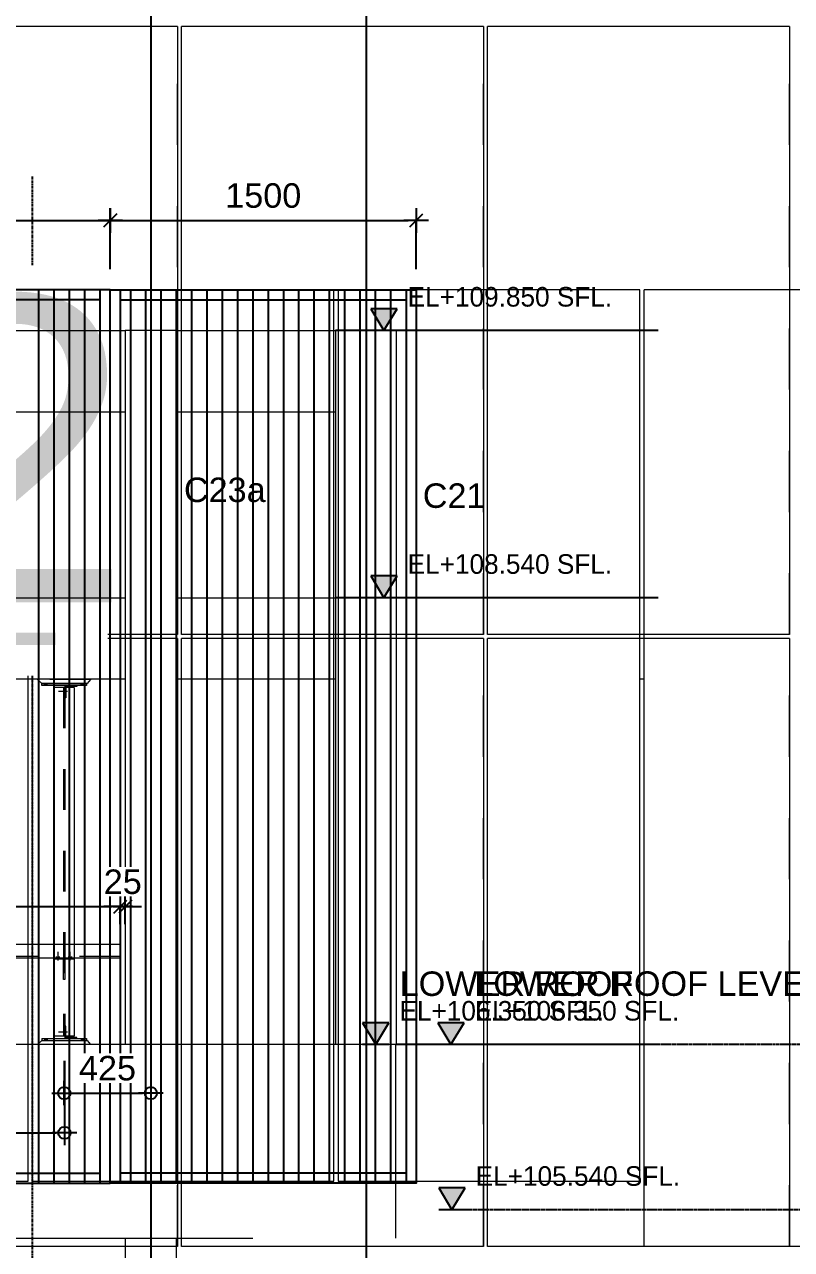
# Model space of a CAD drawing. Header units: millimetres. Extents: x 663313 to 1226001, y 1431724 to 1620898.
# Drawn here: x 1059788 to 1063548, y 1512950 to 1518955 of the extents above; entities that cross this region are included whole.
import ezdxf
from ezdxf.enums import TextEntityAlignment as Align

# ---------------------------------------------------------------- set-up
doc = ezdxf.new("R2010")
doc.units = ezdxf.units.MM
for name, pattern in [('Grid Line', [22.225, 12.7, -3.175, 3.175, -3.175]), ('HIDDEN', [0.375, 0.25, -0.125]), ('XKITLINE00', [0]), ('XKITLINE02', [4, 2, -2])]:
    doc.linetypes.add(name, pattern=pattern)
doc.layers.get('Defpoints').update_dxf_attribs({"color": 140})
doc.layers.add('000 - 0_HIDE_OBJ_FRAMING_DEF_SUB', color=1, linetype='Continuous', plot=False)
for name, color, linetype, lineweight in [('A-FLOR-E', 2, 'Continuous', 9), ('A-GENM', 29, 'Continuous', 9), ('Bolt', 7, 'Continuous', 0), ('Part', 2, 'Continuous', 0)]:
    doc.layers.add(name, color=color, linetype=linetype, lineweight=lineweight)
doc.layers.add('CVA044__', color=2, linetype='Continuous')
doc.layers.add('DIM', color=1, linetype='Continuous')
doc.styles.add('ANGSANA', font='angsana.shx', dxfattribs={"width": 0.9})
doc.styles.add('Arial', font='arial.ttf')
doc.dimstyles.new('Dim - 40 - Cen', dxfattribs={"dimscale": 0.04, "dimtxt": 3, "dimasz": 1, "dimexe": 0, "dimexo": 2.5, "dimgap": 1.5, "dimtad": 1, "dimdec": 0, "dimlfac": 1000, "dimzin": 1, "dimdsep": 46, "dimtxsty": 'Arial', "dimblk": 'CEN1', "dimcen": 0.09, "dimclrd": 1, "dimclre": 49, "dimclrt": 3, "dimadec": 0, "dimazin": 0, "dimtfac": 1, "dimtdec": 0, "dimtix": 1, "dimtofl": 0, "dimtmove": 2, "dimatfit": 3, "dimfxl": 1, "dimtfill": 1, "dimtfillclr": 256, "dimtolj": 1, "dimtzin": 0, "dimarcsym": 0})
doc.dimstyles.new('Dim - 40 - End', dxfattribs={"dimscale": 0.04, "dimtxt": 3, "dimasz": 1, "dimexe": 0, "dimexo": 2.5, "dimgap": 1.5, "dimtad": 1, "dimdec": 0, "dimlfac": 1000, "dimzin": 1, "dimdsep": 46, "dimtxsty": 'Arial', "dimblk": 'END', "dimcen": 0.09, "dimclrd": 1, "dimclre": 49, "dimclrt": 3, "dimadec": 0, "dimazin": 0, "dimtfac": 1, "dimtdec": 0, "dimtix": 1, "dimtofl": 0, "dimtmove": 2, "dimatfit": 3, "dimfxl": 1, "dimtfill": 1, "dimtfillclr": 256, "dimtolj": 1, "dimtzin": 0, "dimarcsym": 0})

# ---------------------------------------------------------------- blocks, each defined once
blk = doc.blocks.new('*A27341188')
at = {"layer": '000 - 0_HIDE_OBJ_FRAMING_DEF_SUB', "linetype": 'XKITLINE00', "lineweight": 0}
for p, q in [((357.767257, 51.748703), (347.90058, 51.748703)), ((347.900591, 31.882036), (347.900591, 51.748703)), ((357.767257, 51.748703), (357.767257, 31.882036)), ((357.767257, 31.882036), (347.90058, 31.882036)), ((357.767257, 31.748703), (347.90058, 31.748703)), ((347.900591, 11.882036), (347.900591, 31.748703)), ((357.767257, 31.748703), (357.767257, 11.882036)), ((357.767257, 11.882036), (347.90058, 11.882036))]:
    blk.add_line(p, q, dxfattribs=at)
at = {"layer": '000 - 0_HIDE_OBJ_FRAMING_DEF_SUB', "linetype": 'XKITLINE02', "lineweight": 0}
for p, q in [((347.90058, 31.882036), (347.90058, 51.748703)), ((357.767247, 31.882036), (357.767247, 51.748703)), ((347.90058, 11.882036), (347.90058, 31.748703)), ((357.767247, 11.882036), (357.767247, 31.748703))]:
    blk.add_line(p, q, dxfattribs=at)
blk = doc.blocks.new('*A27391193')
at = {"layer": '000 - 0_HIDE_OBJ_FRAMING_DEF_SUB', "linetype": 'XKITLINE00', "lineweight": 0}
for p, q in [((347.767257, 51.748703), (337.90058, 51.748703)), ((337.900591, 31.882036), (337.900591, 51.748703)), ((347.767257, 51.748703), (347.767257, 31.882036)), ((347.767257, 31.882036), (337.90058, 31.882036)), ((347.767257, 31.748703), (337.90058, 31.748703)), ((337.900591, 11.882036), (337.900591, 31.748703)), ((347.767257, 31.748703), (347.767257, 11.882036)), ((347.767257, 11.882036), (337.90058, 11.882036))]:
    blk.add_line(p, q, dxfattribs=at)
at = {"layer": '000 - 0_HIDE_OBJ_FRAMING_DEF_SUB', "linetype": 'XKITLINE02', "lineweight": 0}
for p, q in [((337.90058, 31.882036), (337.90058, 51.748703)), ((347.767247, 31.882036), (347.767247, 51.748703)), ((337.90058, 11.882036), (337.90058, 31.748703)), ((347.767247, 11.882036), (347.767247, 31.748703))]:
    blk.add_line(p, q, dxfattribs=at)
blk = doc.blocks.new('*A27401194')
at = {"layer": '000 - 0_HIDE_OBJ_FRAMING_DEF_SUB', "linetype": 'XKITLINE00', "lineweight": 0}
for p, q in [((337.767257, 51.748703), (327.90058, 51.748703)), ((337.767257, 51.748703), (337.767257, 31.882036)), ((337.767257, 31.882036), (327.90058, 31.882036)), ((337.767257, 31.748703), (327.90058, 31.748703)), ((337.767257, 31.748703), (337.767257, 11.882036)), ((337.767257, 11.882036), (327.90058, 11.882036))]:
    blk.add_line(p, q, dxfattribs=at)
at = {"layer": '000 - 0_HIDE_OBJ_FRAMING_DEF_SUB', "linetype": 'XKITLINE02', "lineweight": 0}
for p, q in [((337.767247, 31.882036), (337.767247, 51.748703)), ((337.767247, 11.882036), (337.767247, 31.748703))]:
    blk.add_line(p, q, dxfattribs=at)
blk = doc.blocks.new('*A27421196')
at = {"layer": '000 - 0_HIDE_OBJ_FRAMING_DEF_SUB', "linetype": 'XKITLINE00', "lineweight": 0}
for p, q in [((317.767257, 43.148703), (307.90058, 43.148703)), ((307.900591, 11.882036), (307.900591, 43.148703)), ((317.767257, 11.882036), (307.90058, 11.882036))]:
    blk.add_line(p, q, dxfattribs=at)
at = {"layer": '000 - 0_HIDE_OBJ_FRAMING_DEF_SUB', "linetype": 'XKITLINE02', "lineweight": 0}
blk.add_line((307.90058, 11.882036), (307.90058, 43.148703), dxfattribs=at)
blk = doc.blocks.new('3')
at = {"layer": '000 - 0_HIDE_OBJ_FRAMING_DEF_SUB', "linetype": 'XKITLINE00', "lineweight": 0}
for p, q in [((663618.5508, 1524738.0681), (663618.5308, 1524738.0681)), ((663618.5508, 1524737.6681), (663618.5308, 1524737.6681))]:
    blk.add_line(p, q, dxfattribs=at)
for points in [[(663614.0508, 1524739.5781), (663614.0508, 1524735.2081), (663615.5308, 1524735.2081), (663615.5308, 1524739.5781)], [(663615.5508, 1524739.5781), (663615.5508, 1524735.2081), (663617.0308, 1524735.2081), (663617.0308, 1524739.5781)], [(663617.0508, 1524739.5781), (663617.0508, 1524735.2081), (663618.5308, 1524735.2081), (663618.5308, 1524739.5781)]]:
    blk.add_lwpolyline(points, close=True, dxfattribs=at)
at = {"layer": '000 - 0_HIDE_OBJ_FRAMING_DEF_SUB', "lineweight": 0, "xscale": 0.15, "yscale": 0.15, "zscale": 0.15}
for name in ['*A27401194', '*A27391193', '*A27341188', '*A27421196']:
    blk.add_blockref(name, (663572.3657, 1524733.1057), dxfattribs=at)
blk = doc.blocks.new('END')
at = {"color": 1}
for p, q in [((1.5, 0), (-1.5, 0)), ((0, 1.5), (0, -1.5))]:
    blk.add_line(p, q, dxfattribs=at)
at = {"color": 3}
blk.add_line((-0.8, -0.8), (0.8, 0.8), dxfattribs=at)
blk = doc.blocks.new('*D5284')
at = {"layer": '000 - 0_HIDE_OBJ_FRAMING_DEF_SUB', "color": 1, "lineweight": -2, "transparency": 16777216}
for p, q in [((1056399.5, 1515886.3), (1056399.5, 1515886.3)), ((1056699.9, 1515886.3), (1056699.9, 1515886.3))]:
    blk.add_line(p, q, dxfattribs=at)
at = {"layer": '000 - 0_HIDE_OBJ_FRAMING_DEF_SUB', "color": 49, "lineweight": -2, "transparency": 16777216}
for p, q in [((1056399.6, 1515750.1), (1056399.6, 1515886.3)), ((1056699.8, 1515750.1), (1056699.8, 1515886.3))]:
    blk.add_line(p, q, dxfattribs=at)
at = {"layer": '000 - 0_HIDE_OBJ_FRAMING_DEF_SUB', "color": 1, "lineweight": -2, "transparency": 16777216, "xscale": 0.04, "yscale": 0.04, "zscale": 0.04}
blk.add_blockref('END', (1056399.6, 1515886.3), dxfattribs=at)
at = {"layer": '000 - 0_HIDE_OBJ_FRAMING_DEF_SUB', "color": 1, "lineweight": -2, "transparency": 16777216, "xscale": 0.04, "yscale": 0.04, "zscale": 0.04, "rotation": 180}
blk.add_blockref('END', (1056699.8, 1515886.3), dxfattribs=at)
at = {"layer": '000 - 0_HIDE_OBJ_FRAMING_DEF_SUB', "color": 3, "transparency": 16777216, "insert": (1056549.7, 1516652.7), "char_height": 1500, "attachment_point": 5, "style": 'Arial', "bg_fill": 3, "box_fill_scale": 1.1, "bg_fill_color": 256, "bg_fill_true_color": 13158600, "bg_fill_transparency": 0}
blk.add_mtext('\\A1;300262', dxfattribs=at)
at = {"layer": 'Defpoints', "color": 0, "transparency": 16777216}
for p in [(1056699.8, 1515886.3), (1056399.6, 1515750), (1056699.8, 1515750)]:
    blk.add_point(p, dxfattribs=at)
blk = doc.blocks.new('*D5285')
at = {"layer": '000 - 0_HIDE_OBJ_FRAMING_DEF_SUB', "color": 1, "lineweight": -2, "transparency": 16777216}
for p, q in [((1056699.5, 1516096.4), (1056699.5, 1516096.4)), ((1056949.9, 1516096.4), (1056949.9, 1516096.4))]:
    blk.add_line(p, q, dxfattribs=at)
at = {"layer": '000 - 0_HIDE_OBJ_FRAMING_DEF_SUB', "color": 49, "lineweight": -2, "transparency": 16777216}
for p, q in [((1056699.6, 1515940.1), (1056699.6, 1516096.4)), ((1056949.8, 1515940.1), (1056949.8, 1516096.4))]:
    blk.add_line(p, q, dxfattribs=at)
at = {"layer": 'Defpoints', "color": 0, "transparency": 16777216}
for p in [(1056699.6, 1515940), (1056949.8, 1515940)]:
    blk.add_point(p, dxfattribs=at)
at = {"layer": '000 - 0_HIDE_OBJ_FRAMING_DEF_SUB', "color": 1, "lineweight": -2, "transparency": 16777216, "xscale": 0.04, "yscale": 0.04, "zscale": 0.04}
blk.add_blockref('END', (1056699.6, 1516096.4), dxfattribs=at)
at = {"layer": '000 - 0_HIDE_OBJ_FRAMING_DEF_SUB', "color": 1, "lineweight": -2, "transparency": 16777216, "xscale": 0.04, "yscale": 0.04, "zscale": 0.04, "rotation": 180}
blk.add_blockref('END', (1056949.8, 1516096.4), dxfattribs=at)
at = {"layer": '000 - 0_HIDE_OBJ_FRAMING_DEF_SUB', "color": 3, "transparency": 16777216, "insert": (1056824.7, 1516862.3), "char_height": 1500, "attachment_point": 5, "style": 'Arial', "bg_fill": 3, "box_fill_scale": 1.1, "bg_fill_color": 256, "bg_fill_true_color": 13158600, "bg_fill_transparency": 0}
blk.add_mtext('\\A1;250262', dxfattribs=at)
at = {"layer": 'Defpoints', "color": 0, "transparency": 16777216}
blk.add_point((1056949.8, 1516096.4), dxfattribs=at)
blk = doc.blocks.new('LEV-SEC')
at = {"layer": '000 - 0_HIDE_OBJ_FRAMING_DEF_SUB'}
blk.add_hatch(color=256, dxfattribs=at).paths.add_polyline_path([(-1.62, 2.67), (0, 0), (1.62, 2.67)])
for p, q in [((-1.62, 2.67), (0, 0)), ((1.62, 2.67), (-1.62, 2.67)), ((0, 0), (1.62, 2.67)), ((1.62, 0), (-1.62, 0))]:
    blk.add_line(p, q, dxfattribs=at)
at = {"layer": '000 - 0_HIDE_OBJ_FRAMING_DEF_SUB', "style": 'ANGSANA'}
blk.add_attdef('ELEVATION', text='', height=2.4, dxfattribs=at).set_placement((2.91, 2.21), align=Align.BOTTOM_LEFT)
blk = doc.blocks.new('W-1-PP18-ST_ENT4_REV00_20260602-153434_ELEVATION_3_ST')
at = {"layer": '000 - 0_HIDE_OBJ_FRAMING_DEF_SUB', "linetype": 'Grid Line', "ltscale": 0.6}
for p, q in [((-7850, 106350), (-17111.0505, 106350)), ((-4905, 105540), (-17111.0505, 105540))]:
    blk.add_line(p, q, dxfattribs=at)
at = {"layer": '000 - 0_HIDE_OBJ_FRAMING_DEF_SUB', "xscale": 40, "yscale": 40, "zscale": 40}
for p, values in [((-17115.664, 106350), {'ELEVATION': 'EL+106.350 SFL.'}), ((-17111.0505, 105540), {'ELEVATION': 'EL+105.540 SFL.'})]:
    blk.add_blockref('LEV-SEC', p, dxfattribs=at).add_auto_attribs(values)
at = {"layer": '000 - 0_HIDE_OBJ_FRAMING_DEF_SUB', "style": 'Arial'}
blk.add_text('LOWER ROOF LEVEL', height=120, dxfattribs=at).set_placement((-17001.0388, 106588.3073))
blk = doc.blocks.new('*A25363105')
at = {"layer": 'Part', "linetype": 'XKITLINE00', "lineweight": 0}
for p, q in [((410.729499, 90.984542), (410.729499, 90.334542)), ((437.729499, 90.984542), (410.729499, 90.984542)), ((437.729499, 90.334542), (437.729499, 90.984542)), ((410.729499, 90.334542), (437.729499, 90.334542))]:
    blk.add_line(p, q, dxfattribs=at)
at = {"layer": 'Part', "linetype": 'XKITLINE02', "lineweight": 0}
blk.add_line((437.729499, 90.394542), (410.729499, 90.394542), dxfattribs=at)
blk = doc.blocks.new('*A25373106')
at = {"layer": 'Part', "linetype": 'XKITLINE00', "lineweight": 0}
for p, q in [((434.479501, 103.584542), (434.479501, 90.984542)), ((435.479501, 103.584542), (434.479501, 103.584542)), ((435.479501, 103.584542), (435.479501, 90.984542)), ((434.479501, 90.274542), (434.479501, 86.484542)), ((435.479501, 90.274542), (435.479501, 86.484542)), ((435.479501, 86.484542), (434.479501, 86.484542))]:
    blk.add_line(p, q, dxfattribs=at)
at = {"layer": 'Part', "linetype": 'XKITLINE02', "lineweight": 0}
for p, q in [((434.949501, 103.584542), (434.949501, 86.484542)), ((435.009501, 103.584542), (435.009501, 86.484542)), ((434.479501, 90.984542), (434.479501, 90.274542)), ((435.479501, 90.984542), (435.479501, 90.274542))]:
    blk.add_line(p, q, dxfattribs=at)
blk = doc.blocks.new('*A31603415')
at = {"layer": 'Part', "linetype": 'XKITLINE00', "lineweight": 0}
for p, q in [((433.879501, 86.384542), (436.079501, 86.384542)), ((433.879501, 86.384542), (433.879501, 86.284542)), ((433.879501, 86.284542), (436.079501, 86.284542)), ((436.079501, 86.384542), (436.079501, 86.284542))]:
    blk.add_line(p, q, dxfattribs=at)
blk = doc.blocks.new('*A31613416')
at = {"layer": 'Part', "linetype": 'XKITLINE02', "lineweight": 0}
for p, q in [((435.059501, 86.984542), (435.009501, 86.984542)), ((435.009501, 86.984542), (435.009501, 86.484542)), ((435.059501, 86.484542), (435.059501, 86.984542)), ((435.009501, 86.384542), (435.609501, 86.384542))]:
    blk.add_line(p, q, dxfattribs=at)
at = {"layer": 'Part', "linetype": 'XKITLINE00', "lineweight": 0}
for p, q in [((435.009501, 86.484542), (435.009501, 86.384542)), ((435.059501, 86.484542), (435.059501, 86.434542)), ((435.609501, 86.434542), (435.059501, 86.434542)), ((435.609501, 86.384542), (435.609501, 86.434542))]:
    blk.add_line(p, q, dxfattribs=at)
blk = doc.blocks.new('*A31623417')
at = {"layer": 'Part', "linetype": 'XKITLINE00', "lineweight": 0}
for p, q in [((433.679501, 86.084542), (433.879501, 86.284542)), ((433.879501, 86.284542), (436.109501, 86.284542)), ((436.109501, 86.284542), (436.279501, 86.084542))]:
    blk.add_line(p, q, dxfattribs=at)
at = {"layer": 'Part', "linetype": 'XKITLINE02', "lineweight": 0}
blk.add_line((436.279501, 86.084542), (433.679501, 86.084542), dxfattribs=at)
blk = doc.blocks.new('*A31633418')
at = {"layer": 'Bolt', "linetype": 'XKITLINE02', "lineweight": 0}
for p, q in [((435.138701, 86.684542), (434.709501, 86.684542)), ((435.009501, 86.754542), (434.949501, 86.754542)), ((435.009501, 86.614542), (434.949501, 86.614542)), ((435.059501, 86.854542), (435.009501, 86.854542)), ((435.059501, 86.514542), (435.009501, 86.514542))]:
    blk.add_line(p, q, dxfattribs=at)
blk = doc.blocks.new('*A31643419')
at = {"layer": 'Bolt'}
for points in [[(434.15, 86.385), (434.15, 86.285), (434.01, 86.285), (434.01, 86.385)], [(435.95, 86.385), (435.95, 86.285), (435.81, 86.285), (435.81, 86.385)]]:
    blk.add_hatch(color=256, dxfattribs=at).paths.add_polyline_path(points, flags=17)
at = {"layer": 'Bolt', "linetype": 'XKITLINE00', "lineweight": 0}
for p, q in [((434.01, 86.385), (434.01, 86.285)), ((434.08, 86.385), (434.08, 86.285)), ((434.15, 86.385), (434.15, 86.285)), ((435.81, 86.385), (435.81, 86.285)), ((435.88, 86.385), (435.88, 86.285)), ((435.95, 86.385), (435.95, 86.285))]:
    blk.add_line(p, q, dxfattribs=at)
blk = doc.blocks.new('*A31653420')
at = {"layer": 'Part', "linetype": 'XKITLINE00', "lineweight": 0}
for p, q in [((434.949501, 89.274542), (434.949501, 90.274542)), ((434.949501, 90.274542), (435.009501, 90.274542)), ((435.009501, 90.274542), (435.009501, 89.274542)), ((434.949501, 89.974542), (435.009501, 89.974542)), ((435.009501, 89.274542), (434.949501, 89.274542))]:
    blk.add_line(p, q, dxfattribs=at)
blk = doc.blocks.new('*A31663421')
at = {"layer": 'Part', "linetype": 'XKITLINE00', "lineweight": 0}
for p, q in [((434.479501, 90.274542), (434.479501, 90.334542)), ((435.479501, 90.274542), (434.479501, 90.274542)), ((435.479501, 90.334542), (435.479501, 90.274542))]:
    blk.add_line(p, q, dxfattribs=at)
at = {"layer": 'Part', "linetype": 'XKITLINE02', "lineweight": 0}
blk.add_line((434.479501, 90.334542), (435.479501, 90.334542), dxfattribs=at)
blk = doc.blocks.new('*A31673422')
at = {"layer": 'Bolt'}
for points in [[(434.61, 90.335), (434.61, 90.395), (434.75, 90.395), (434.75, 90.335)], [(434.61, 90.275), (434.61, 90.335), (434.75, 90.335), (434.75, 90.275)], [(435.21, 90.335), (435.21, 90.395), (435.35, 90.395), (435.35, 90.335)], [(435.21, 90.275), (435.21, 90.335), (435.35, 90.335), (435.35, 90.275)]]:
    blk.add_hatch(color=256, dxfattribs=at).paths.add_polyline_path(points, flags=17)
at = {"layer": 'Bolt', "linetype": 'XKITLINE00', "lineweight": 0}
for p, q in [((434.61, 90.335), (434.61, 90.395)), ((434.61, 90.275), (434.61, 90.335)), ((434.68, 90.195), (434.68, 90.625)), ((434.75, 90.335), (434.75, 90.395)), ((434.75, 90.275), (434.75, 90.335)), ((435.21, 90.335), (435.21, 90.395)), ((435.21, 90.275), (435.21, 90.335)), ((435.28, 90.195), (435.28, 90.625)), ((435.35, 90.335), (435.35, 90.395)), ((435.35, 90.275), (435.35, 90.335))]:
    blk.add_line(p, q, dxfattribs=at)
blk = doc.blocks.new('*A32263446')
at = {"layer": 'Bolt'}
for points in [[(434.15, 103.785), (434.15, 103.685), (434.01, 103.685), (434.01, 103.785)], [(435.95, 103.785), (435.95, 103.685), (435.81, 103.685), (435.81, 103.785)]]:
    blk.add_hatch(color=256, dxfattribs=at).paths.add_polyline_path(points, flags=17)
at = {"layer": 'Bolt', "linetype": 'XKITLINE00', "lineweight": 0}
for p, q in [((434.01, 103.685), (434.01, 103.785)), ((434.08, 103.685), (434.08, 103.785)), ((434.15, 103.685), (434.15, 103.785)), ((435.81, 103.685), (435.81, 103.785)), ((435.88, 103.685), (435.88, 103.785)), ((435.95, 103.685), (435.95, 103.785))]:
    blk.add_line(p, q, dxfattribs=at)
blk = doc.blocks.new('*A32273447')
at = {"layer": 'Bolt', "linetype": 'XKITLINE02', "lineweight": 0}
for p, q in [((435.138701, 103.384542), (434.709501, 103.384542)), ((435.009501, 103.454542), (434.949501, 103.454542)), ((435.009501, 103.314542), (434.949501, 103.314542)), ((435.059501, 103.554542), (435.009501, 103.554542)), ((435.059501, 103.214542), (435.009501, 103.214542))]:
    blk.add_line(p, q, dxfattribs=at)
blk = doc.blocks.new('*A32283448')
at = {"layer": 'Part', "linetype": 'XKITLINE00', "lineweight": 0}
for p, q in [((435.009501, 103.684542), (435.009501, 103.584542)), ((435.059501, 103.634542), (435.059501, 103.584542)), ((435.609501, 103.634542), (435.059501, 103.634542)), ((435.609501, 103.684542), (435.609501, 103.634542))]:
    blk.add_line(p, q, dxfattribs=at)
at = {"layer": 'Part', "linetype": 'XKITLINE02', "lineweight": 0}
for p, q in [((435.609501, 103.684542), (435.009501, 103.684542)), ((435.009501, 103.584542), (435.009501, 103.084542)), ((435.059501, 103.584542), (435.059501, 103.084542)), ((435.059501, 103.084542), (435.009501, 103.084542))]:
    blk.add_line(p, q, dxfattribs=at)
blk = doc.blocks.new('*A32293449')
at = {"layer": 'Part', "linetype": 'XKITLINE00', "lineweight": 0}
for p, q in [((433.679501, 103.984542), (433.879501, 103.784542)), ((436.279501, 103.984542), (436.109501, 103.784542)), ((436.109501, 103.784542), (433.879501, 103.784542))]:
    blk.add_line(p, q, dxfattribs=at)
at = {"layer": 'Part', "linetype": 'XKITLINE02', "lineweight": 0}
blk.add_line((436.279501, 103.984542), (433.679501, 103.984542), dxfattribs=at)
blk = doc.blocks.new('*A32303450')
at = {"layer": 'Part', "linetype": 'XKITLINE00', "lineweight": 0}
for p, q in [((433.879501, 103.684542), (433.879501, 103.784542)), ((433.879501, 103.784542), (436.079501, 103.784542)), ((436.079501, 103.684542), (433.879501, 103.684542)), ((436.079501, 103.784542), (436.079501, 103.684542))]:
    blk.add_line(p, q, dxfattribs=at)
blk = doc.blocks.new('GM_Louver Grill Vertical Z1 - Z Profile-V256-ENT 4 ELE-2 sheet')
at = {"layer": '000 - 0_HIDE_OBJ_FRAMING_DEF_SUB'}
blk.add_line((-142238.2, 105670), (-142238.2, 110050), dxfattribs=at)
blk = doc.blocks.new('5')
at = {"layer": '000 - 0_HIDE_OBJ_FRAMING_DEF_SUB'}
for p, q in [((1864726.1, 105670), (1864726.1, 110050)), ((1864826.1, 105670), (1864826.1, 110050)), ((1866226.1, 110050), (1866226.1, 105670)), ((1864726.1, 110000), (1863326.1, 110000)), ((1864826.1, 110000), (1866226.1, 110000)), ((1863326.1, 105720), (1864726.1, 105720)), ((1866226.1, 105720), (1864826.1, 105720))]:
    blk.add_line(p, q, dxfattribs=at)
for points in [[(1864776.1, 110050), (1863276.1, 110050), (1863276.1, 105670), (1864776.1, 105670)], [(1864776.1, 110050), (1866276.1, 110050), (1866276.1, 105670), (1864776.1, 105670)]]:
    blk.add_lwpolyline(points, close=True, dxfattribs=at)
at = {"layer": 'A-GENM'}
for p in [(2006664.3, 0), (2006739.3, 0), (2006814.3, 0), (2006889.3, 0), (2007114.3, 0), (2007189.3, 0), (2007264.3, 0), (2007339.3, 0), (2007414.3, 0), (2007489.3, 0), (2007564.3, 0), (2007639.3, 0), (2007714.3, 0), (2007789.3, 0), (2007864.3, 0), (2007939.3, 0), (2008014.3, 0), (2008089.3, 0), (2008164.3, 0), (2008239.3, 0), (2008314.3, 0), (2008389.3, 0)]:
    blk.add_blockref('GM_Louver Grill Vertical Z1 - Z Profile-V256-ENT 4 ELE-2 sheet', p, dxfattribs=at)
blk = doc.blocks.new('CEN1')
at = {"color": 1}
for p, q in [((1.5, 0), (-1.5, 0)), ((0, 1.5), (0, -1.5))]:
    blk.add_line(p, q, dxfattribs=at)
at = {"color": 3}
blk.add_circle((0, 0), 0.75, dxfattribs=at)
blk = doc.blocks.new('*D5130')
at = {"layer": '000 - 0_HIDE_OBJ_FRAMING_DEF_SUB', "color": 49, "lineweight": -2, "transparency": 16777216}
for p, q in [((25.8858, -0.08), (25.8858, -0.4329)), ((28.0358, -0.08), (28.0358, -0.4329))]:
    blk.add_line(p, q, dxfattribs=at)
at = {"layer": '000 - 0_HIDE_OBJ_FRAMING_DEF_SUB', "color": 1, "lineweight": -2, "transparency": 16777216}
blk.add_line((25.9258, -0.4329), (27.9958, -0.4329), dxfattribs=at)
at = {"layer": 'Defpoints', "color": 0, "transparency": 16777216}
for p in [(25.8858, 0.02), (28.0358, 0.02), (28.0358, -0.4329)]:
    blk.add_point(p, dxfattribs=at)
at = {"layer": '000 - 0_HIDE_OBJ_FRAMING_DEF_SUB', "color": 1, "lineweight": -2, "transparency": 16777216, "xscale": 0.04, "yscale": 0.04, "zscale": 0.04, "rotation": 180}
blk.add_blockref('CEN1', (25.8858, -0.4329), dxfattribs=at)
at = {"layer": '000 - 0_HIDE_OBJ_FRAMING_DEF_SUB', "color": 1, "lineweight": -2, "transparency": 16777216, "xscale": 0.04, "yscale": 0.04, "zscale": 0.04}
blk.add_blockref('CEN1', (28.0358, -0.4329), dxfattribs=at)
at = {"layer": '000 - 0_HIDE_OBJ_FRAMING_DEF_SUB', "color": 3, "transparency": 16777216, "insert": (26.9608, -0.3116), "char_height": 0.12, "attachment_point": 5, "style": 'Arial', "bg_fill": 3, "box_fill_scale": 1.1, "bg_fill_color": 256, "bg_fill_true_color": 13158600, "bg_fill_transparency": 0}
blk.add_mtext('\\A1;2150', dxfattribs=at)
blk = doc.blocks.new('*D3645')
at = {"layer": '000 - 0_HIDE_OBJ_FRAMING_DEF_SUB', "color": 49, "lineweight": -2, "transparency": 16777216}
for p, q in [((28.4593, -0.0399), (28.4593, -0.2382)), ((28.0348, -0.08), (28.0348, -0.2382))]:
    blk.add_line(p, q, dxfattribs=at)
at = {"layer": '000 - 0_HIDE_OBJ_FRAMING_DEF_SUB', "color": 1, "lineweight": -2, "transparency": 16777216}
blk.add_line((28.0748, -0.2382), (28.4193, -0.2382), dxfattribs=at)
at = {"layer": 'Defpoints', "color": 0, "transparency": 16777216}
for p in [(28.4593, 0.0601), (28.0348, 0.02), (28.4593, -0.2382)]:
    blk.add_point(p, dxfattribs=at)
at = {"layer": '000 - 0_HIDE_OBJ_FRAMING_DEF_SUB', "color": 1, "lineweight": -2, "transparency": 16777216, "xscale": 0.04, "yscale": 0.04, "zscale": 0.04, "rotation": 180}
blk.add_blockref('CEN1', (28.0348, -0.2382), dxfattribs=at)
at = {"layer": '000 - 0_HIDE_OBJ_FRAMING_DEF_SUB', "color": 1, "lineweight": -2, "transparency": 16777216, "xscale": 0.04, "yscale": 0.04, "zscale": 0.04}
blk.add_blockref('CEN1', (28.4593, -0.2382), dxfattribs=at)
at = {"layer": '000 - 0_HIDE_OBJ_FRAMING_DEF_SUB', "color": 3, "transparency": 16777216, "insert": (28.247, -0.1169), "char_height": 0.12, "attachment_point": 5, "style": 'Arial', "bg_fill": 3, "box_fill_scale": 1.1, "bg_fill_color": 256, "bg_fill_true_color": 13158600, "bg_fill_transparency": 0}
blk.add_mtext('\\A1;425', dxfattribs=at)
blk = doc.blocks.new('*D5149')
at = {"layer": '000 - 0_HIDE_OBJ_FRAMING_DEF_SUB', "color": 49, "lineweight": -2, "transparency": 16777216}
for p, q in [((26.7605, 3.8), (26.7605, 4.0395)), ((28.2605, 3.8), (28.2605, 4.0395))]:
    blk.add_line(p, q, dxfattribs=at)
at = {"layer": '000 - 0_HIDE_OBJ_FRAMING_DEF_SUB', "color": 1, "lineweight": -2, "transparency": 16777216}
blk.add_line((26.8005, 4.0395), (28.2205, 4.0395), dxfattribs=at)
at = {"layer": 'Defpoints', "color": 0, "transparency": 16777216}
for p in [(28.2605, 4.0395), (26.7605, 3.7), (28.2605, 3.7)]:
    blk.add_point(p, dxfattribs=at)
at = {"layer": '000 - 0_HIDE_OBJ_FRAMING_DEF_SUB', "color": 1, "lineweight": -2, "transparency": 16777216, "xscale": 0.04, "yscale": 0.04, "zscale": 0.04, "rotation": 180}
blk.add_blockref('END', (26.7605, 4.0395), dxfattribs=at)
at = {"layer": '000 - 0_HIDE_OBJ_FRAMING_DEF_SUB', "color": 1, "lineweight": -2, "transparency": 16777216, "xscale": 0.04, "yscale": 0.04, "zscale": 0.04}
blk.add_blockref('END', (28.2605, 4.0395), dxfattribs=at)
at = {"layer": '000 - 0_HIDE_OBJ_FRAMING_DEF_SUB', "color": 3, "transparency": 16777216, "insert": (27.5105, 4.1608), "char_height": 0.12, "attachment_point": 5, "style": 'Arial', "bg_fill": 3, "box_fill_scale": 1.1, "bg_fill_color": 256, "bg_fill_true_color": 13158600, "bg_fill_transparency": 0}
blk.add_mtext('\\A1;1500', dxfattribs=at)
blk = doc.blocks.new('*D5150')
at = {"layer": '000 - 0_HIDE_OBJ_FRAMING_DEF_SUB', "color": 49, "lineweight": -2, "transparency": 16777216}
for p, q in [((28.2605, 3.8), (28.2605, 4.0395)), ((29.7605, 3.8), (29.7605, 4.0395))]:
    blk.add_line(p, q, dxfattribs=at)
at = {"layer": '000 - 0_HIDE_OBJ_FRAMING_DEF_SUB', "color": 1, "lineweight": -2, "transparency": 16777216}
blk.add_line((28.3005, 4.0395), (29.7205, 4.0395), dxfattribs=at)
at = {"layer": 'Defpoints', "color": 0, "transparency": 16777216}
for p in [(29.7605, 4.0395), (28.2605, 3.7), (29.7605, 3.7)]:
    blk.add_point(p, dxfattribs=at)
at = {"layer": '000 - 0_HIDE_OBJ_FRAMING_DEF_SUB', "color": 1, "lineweight": -2, "transparency": 16777216, "xscale": 0.04, "yscale": 0.04, "zscale": 0.04, "rotation": 180}
blk.add_blockref('END', (28.2605, 4.0395), dxfattribs=at)
at = {"layer": '000 - 0_HIDE_OBJ_FRAMING_DEF_SUB', "color": 1, "lineweight": -2, "transparency": 16777216, "xscale": 0.04, "yscale": 0.04, "zscale": 0.04}
blk.add_blockref('END', (29.7605, 4.0395), dxfattribs=at)
at = {"layer": '000 - 0_HIDE_OBJ_FRAMING_DEF_SUB', "color": 3, "transparency": 16777216, "insert": (29.0105, 4.1608), "char_height": 0.12, "attachment_point": 5, "style": 'Arial', "bg_fill": 3, "box_fill_scale": 1.1, "bg_fill_color": 256, "bg_fill_true_color": 13158600, "bg_fill_transparency": 0}
blk.add_mtext('\\A1;1500', dxfattribs=at)
blk = doc.blocks.new('*D5164')
at = {"layer": '000 - 0_HIDE_OBJ_FRAMING_DEF_SUB', "color": 49, "lineweight": -2, "transparency": 16777216}
for p, q in [((25.6093, 0.59), (25.6093, 0.6758)), ((28.3093, 0.59), (28.3093, 0.6758))]:
    blk.add_line(p, q, dxfattribs=at)
at = {"layer": '000 - 0_HIDE_OBJ_FRAMING_DEF_SUB', "color": 1, "lineweight": -2, "transparency": 16777216}
blk.add_line((25.6493, 0.6758), (28.2693, 0.6758), dxfattribs=at)
at = {"layer": 'Defpoints', "color": 0, "transparency": 16777216}
for p in [(28.3093, 0.6758), (25.6093, 0.49), (28.3093, 0.49)]:
    blk.add_point(p, dxfattribs=at)
at = {"layer": '000 - 0_HIDE_OBJ_FRAMING_DEF_SUB', "color": 1, "lineweight": -2, "transparency": 16777216, "xscale": 0.04, "yscale": 0.04, "zscale": 0.04, "rotation": 180}
blk.add_blockref('END', (25.6093, 0.6758), dxfattribs=at)
at = {"layer": '000 - 0_HIDE_OBJ_FRAMING_DEF_SUB', "color": 1, "lineweight": -2, "transparency": 16777216, "xscale": 0.04, "yscale": 0.04, "zscale": 0.04}
blk.add_blockref('END', (28.3093, 0.6758), dxfattribs=at)
at = {"layer": '000 - 0_HIDE_OBJ_FRAMING_DEF_SUB', "color": 3, "transparency": 16777216, "insert": (26.9593, 0.797), "char_height": 0.12, "attachment_point": 5, "style": 'Arial', "bg_fill": 3, "box_fill_scale": 1.1, "bg_fill_color": 256, "bg_fill_true_color": 13158600, "bg_fill_transparency": 0}
blk.add_mtext('\\A1;2700', dxfattribs=at)
blk = doc.blocks.new('*D5165')
at = {"layer": '000 - 0_HIDE_OBJ_FRAMING_DEF_SUB', "color": 1, "lineweight": -2, "transparency": 16777216}
for p, q in [((28.2693, 0.6758), (28.2293, 0.6758)), ((28.3743, 0.6758), (28.4143, 0.6758))]:
    blk.add_line(p, q, dxfattribs=at)
at = {"layer": '000 - 0_HIDE_OBJ_FRAMING_DEF_SUB', "color": 49, "lineweight": -2, "transparency": 16777216}
for p, q in [((28.3093, 0.59), (28.3093, 0.6758)), ((28.3343, 0.59), (28.3343, 0.6758))]:
    blk.add_line(p, q, dxfattribs=at)
at = {"layer": 'Defpoints', "color": 0, "transparency": 16777216}
for p in [(28.3343, 0.6758), (28.3093, 0.49), (28.3343, 0.49)]:
    blk.add_point(p, dxfattribs=at)
at = {"layer": '000 - 0_HIDE_OBJ_FRAMING_DEF_SUB', "color": 1, "lineweight": -2, "transparency": 16777216, "xscale": 0.04, "yscale": 0.04, "zscale": 0.04}
blk.add_blockref('END', (28.3093, 0.6758), dxfattribs=at)
at = {"layer": '000 - 0_HIDE_OBJ_FRAMING_DEF_SUB', "color": 1, "lineweight": -2, "transparency": 16777216, "xscale": 0.04, "yscale": 0.04, "zscale": 0.04, "rotation": 180}
blk.add_blockref('END', (28.3343, 0.6758), dxfattribs=at)
at = {"layer": '000 - 0_HIDE_OBJ_FRAMING_DEF_SUB', "color": 3, "transparency": 16777216, "insert": (28.3218, 0.797), "char_height": 0.12, "attachment_point": 5, "style": 'Arial', "bg_fill": 3, "box_fill_scale": 1.1, "bg_fill_color": 256, "bg_fill_true_color": 13158600, "bg_fill_transparency": 0}
blk.add_mtext('\\A1;25', dxfattribs=at)
blk = doc.blocks.new('A$Cc1931124')
at = {"layer": '000 - 0_HIDE_OBJ_FRAMING_DEF_SUB', "color": 251, "linetype": 'Grid Line'}
for p, q in [((28.4593, 9.6361), (28.4593, -1.8694)), ((29.5143, 9.6361), (29.5143, -1.8694))]:
    blk.add_line(p, q, dxfattribs=at)
at = {"layer": '000 - 0_HIDE_OBJ_FRAMING_DEF_SUB', "linetype": 'Grid Line', "ltscale": 0.6}
for p, q in [((30.9465, 3.5), (29.3643, 3.5)), ((30.9465, 2.19), (29.3643, 2.19)), ((30.9465, 0), (29.6603, 0))]:
    blk.add_line(p, q, dxfattribs=at)
at = {"layer": 'A-FLOR-E', "color": 1, "linetype": 'HIDDEN', "ltscale": 20}
for points in [[(28.5843, 0), (28.5843, 3.5), (28.3343, 3.5), (28.3343, 0)], [(29.6643, 0), (29.6643, 3.5), (29.3643, 3.5), (29.3643, 0)], [(25.5843, 2.19), (28.3343, 2.19)], [(28.5843, 2.19), (29.3643, 2.19)], [(28.3343, 1.79), (25.5843, 1.79)], [(29.3643, 1.79), (28.5843, 1.79)], [(16.4593, -0.95), (29.6603, -0.95), (29.6603, 0), (12.6343, 0)]]:
    blk.add_lwpolyline(points, dxfattribs=at)
at = {"layer": 'Part', "linetype": 'XKITLINE00', "lineweight": 0}
for p, q in [((25.5843, 3.5), (28.3343, 3.5)), ((28.5843, 3.5), (29.3643, 3.5)), ((28.3343, 3.1), (25.5843, 3.1)), ((29.3643, 3.1), (28.5843, 3.1)), ((28.3343, -0.95), (28.3343, -1.6955)), ((28.5843, -0.95), (28.5843, -1.6955))]:
    blk.add_line(p, q, dxfattribs=at)
at = {"lineweight": 0, "xscale": 0.1, "yscale": 0.1, "zscale": 0.1}
for name in ['*A32293449', '*A32303450', '*A32263446', '*A25373106', '*A32273447', '*A32283448', '*A25363105', '*A31663421', '*A31673422', '*A31653420', '*A31633418', '*A31613416', '*A31623417', '*A31603415', '*A31643419']:
    blk.add_blockref(name, (-15.4637, -8.6085), dxfattribs=at)
at = {"layer": '000 - 0_HIDE_OBJ_FRAMING_DEF_SUB', "xscale": 0.001, "yscale": 0.001, "zscale": 0.001}
blk.add_blockref('5', (-1836.5155, -106.35), dxfattribs=at)
at = {"layer": 'DIM', "xscale": 0.04, "yscale": 0.04, "zscale": 0.04}
for p, values in [((29.6019, 3.5), {'ELEVATION': 'EL+109.850 SFL.'}), ((29.6019, 2.19), {'ELEVATION': 'EL+108.540 SFL.'}), ((29.5619, 0), {'ELEVATION': 'EL+106.350 SFL.'})]:
    blk.add_blockref('LEV-SEC', p, dxfattribs=at).add_auto_attribs(values)
at = {"layer": '000 - 0_HIDE_OBJ_FRAMING_DEF_SUB', "color": 3, "style": 'Arial'}
blk.add_text('LOWER ROOF', height=0.12, dxfattribs=at).set_placement((29.6793, 0.238))
at = {"layer": 'CVA044__', "color": 3, "style": 'Arial'}
for s, p in [('C23a', (28.6217, 2.659)), ('C21', (29.7926, 2.6305))]:
    blk.add_text(s, height=0.12, dxfattribs=at).set_placement(p)
at = {"layer": '000 - 0_HIDE_OBJ_FRAMING_DEF_SUB', "color": 1}
for base, p1, p2, dimstyle, picture, middle in [((28.2605, 4.0395), (26.7605, 3.7), (28.2605, 3.7), 'Dim - 40 - End', '*D5149', (27.5105, 4.1608)), ((28.3093, 0.6758), (25.6093, 0.49), (28.3093, 0.49), 'Dim - 40 - End', '*D5164', (26.9593, 0.797)), ((28.0358, -0.4329), (25.8858, 0.02), (28.0358, 0.02), 'Dim - 40 - Cen', '*D5130', (26.9608, -0.3116))]:
    dim = blk.add_linear_dim(base=base, p1=p1, p2=p2, dimstyle=dimstyle, dxfattribs=at)
    dim.commit()
    dim.dimension.update_dxf_attribs({"geometry": picture, "text_midpoint": middle})
for base, p1, p2, dimstyle, picture, middle in [((29.7605, 4.0395), (28.2605, 3.7), (29.7605, 3.7), 'Dim - 40 - End', '*D5150', (29.0105, 4.1608)), ((28.3343, 0.6758), (28.3093, 0.49), (28.3343, 0.49), 'Dim - 40 - End', '*D5165', (28.3218, 0.797)), ((28.459281, -0.238215), (28.034777, 0.02), (28.459281, 0.060076), 'Dim - 40 - Cen', '*D3645', (28.247029, -0.116947))]:
    dim = blk.add_linear_dim(base=base, p1=p1, p2=p2, dimstyle=dimstyle, dxfattribs=at)
    dim.commit()
    dim.dimension.update_dxf_attribs({"geometry": picture, "text_midpoint": middle})

msp = doc.modelspace()

# ---------------------------------------------------------------- linework, layer by layer
at = {"layer": '000 - 0_HIDE_OBJ_FRAMING_DEF_SUB', "color": 251, "linetype": 'Grid Line'}
msp.add_line((1059824.8414, 1518210.573), (1059824.8414, 1509845.0011), dxfattribs=at)

# ---------------------------------------------------------------- block references
at = {"layer": 'DIM', "color": 2, "xscale": 1000, "yscale": 1000, "zscale": 1000}
for p in [(-662562493.0659, -1523221923.05), (-662555725.9731, -1523221923.05)]:
    msp.add_blockref('3', p, dxfattribs=at)

# ---------------------------------------------------------------- next in the draw order: block references
msp.add_blockref('W-1-PP18-ST_ENT4_REV00_20260602-153434_ELEVATION_3_ST', (1078993.9966, 1407605.0011))

# ---------------------------------------------------------------- next in the draw order: dimensions: what is measured, and where the dimension line sits
at = {"layer": '000 - 0_HIDE_OBJ_FRAMING_DEF_SUB', "color": 1}
dim = msp.add_linear_dim(base=(1056699.8449, 1515886.2954), p1=(1056399.5831, 1515750.0142), p2=(1056699.8449, 1515750.0142), dimstyle='Dim - 40 - End', dxfattribs=at)
dim.commit()
dim.dimension.update_dxf_attribs({"geometry": '*D5284', "text_midpoint": (1056549.714, 1516652.7265)})

# ---------------------------------------------------------------- next in the draw order: dimensions: what is measured, and where the dimension line sits
dim = msp.add_linear_dim(base=(1056949.8449, 1516096.3986), p1=(1056699.5831, 1515940.0436), p2=(1056949.8449, 1515940.0436), dimstyle='Dim - 40 - End', dxfattribs=at)
dim.commit()
dim.dimension.update_dxf_attribs({"geometry": '*D5285', "text_midpoint": (1056824.714, 1516862.3181)})

# ---------------------------------------------------------------- next in the draw order: block references
at = {"color": 1, "xscale": 1000, "yscale": 1000, "zscale": 1000}
msp.add_blockref('A$Cc1931124', (1031947.568, 1513955.0011), dxfattribs=at)

doc.saveas('drawing.dxf')
